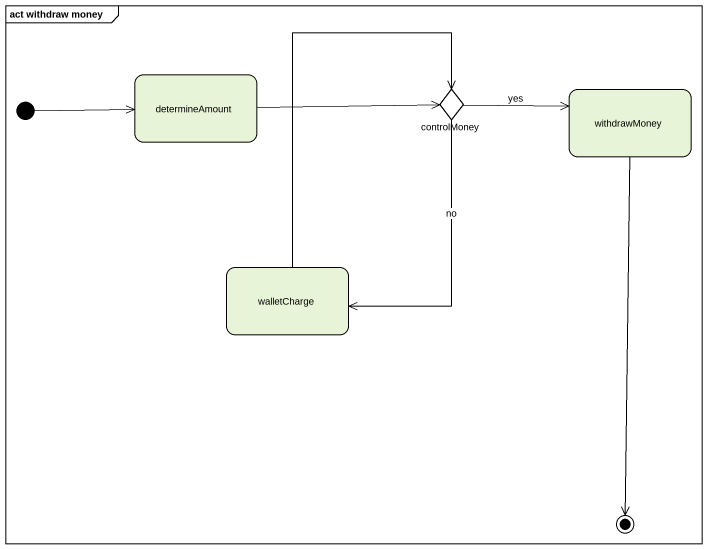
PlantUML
@startuml
mainframe act withdraw money
hide empty description
state determineAmount
state controlMoney <<choice>>
state withdrawMoney
state walletCharge
[*] -right-> determineAmount
determineAmount -right-> controlMoney
controlMoney -right-> withdrawMoney : yes
controlMoney --> walletCharge : no
walletCharge -up-> controlMoney
withdrawMoney --> [*]
@enduml
